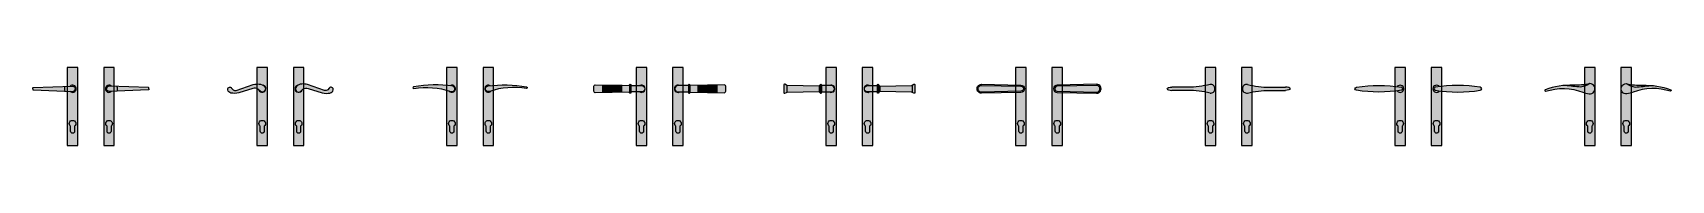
# Model space of a CAD drawing. Header units: millimetres. Extents: x 747 to 5066, y 1491 to 1696.
import ezdxf

# ---------------------------------------------------------------- set-up
doc = ezdxf.new("R2010")
doc.units = ezdxf.units.MM
doc.layers.add('40 - Detail Outline', color=142, linetype='Continuous')
doc.layers.add('42 - Detail Hatch', color=251, linetype='Continuous')

msp = doc.modelspace()

# ---------------------------------------------------------------- hatches: boundary and pattern name
at = {"layer": '42 - Detail Hatch', "ltscale": 10}
h = msp.add_hatch(color=69, dxfattribs=at)
h.dxf.hatch_style = 1
h.paths.add_polyline_path([(837.7619562028831, 1695.830114566115), (837.7619562028831, 1490.830114566115), (865.7619562028831, 1490.830114566115), (865.7619562028831, 1695.830114566115)])
h = msp.add_hatch(color=69, dxfattribs=at)
h.dxf.hatch_style = 1
h.paths.add_polyline_path([(933.7717237951856, 1695.830114566115), (933.7717237951856, 1490.830114566115), (961.7717237951856, 1490.830114566115), (961.7717237951856, 1695.830114566115)])
h = msp.add_hatch(color=69, dxfattribs=at)
h.dxf.hatch_style = 1
h.paths.add_polyline_path([(1337.761956202883, 1695.830114566115), (1337.761956202883, 1490.830114566115), (1365.761956202883, 1490.830114566115), (1365.761956202883, 1695.830114566115)])
h = msp.add_hatch(color=69, dxfattribs=at)
h.dxf.hatch_style = 1
h.paths.add_polyline_path([(1433.771723795186, 1695.830114566115), (1433.771723795186, 1490.830114566115), (1461.771723795186, 1490.830114566115), (1461.771723795186, 1695.830114566115)])
h = msp.add_hatch(color=69, dxfattribs=at)
h.dxf.hatch_style = 1
h.paths.add_polyline_path([(1837.761956202883, 1695.830114566115), (1837.761956202883, 1490.830114566115), (1865.761956202883, 1490.830114566115), (1865.761956202883, 1695.830114566115)])
h = msp.add_hatch(color=69, dxfattribs=at)
h.dxf.hatch_style = 1
h.paths.add_polyline_path([(1933.771723795186, 1695.830114566115), (1933.771723795186, 1490.830114566115), (1961.771723795186, 1490.830114566115), (1961.771723795186, 1695.830114566115)])
h = msp.add_hatch(color=69, dxfattribs=at)
h.dxf.hatch_style = 1
h.paths.add_polyline_path([(2337.761956202883, 1695.830114566115), (2337.761956202883, 1490.830114566115), (2365.761956202883, 1490.830114566115), (2365.761956202883, 1695.830114566115)])
h = msp.add_hatch(color=69, dxfattribs=at)
h.dxf.hatch_style = 1
h.paths.add_polyline_path([(2433.771723795186, 1695.830114566115), (2433.771723795186, 1490.830114566115), (2461.771723795186, 1490.830114566115), (2461.771723795186, 1695.830114566115)])
h = msp.add_hatch(color=69, dxfattribs=at)
h.dxf.hatch_style = 1
h.paths.add_polyline_path([(2837.761956202883, 1695.830114566115), (2837.761956202883, 1490.830114566115), (2865.761956202883, 1490.830114566115), (2865.761956202883, 1695.830114566115)])
h = msp.add_hatch(color=69, dxfattribs=at)
h.dxf.hatch_style = 1
h.paths.add_polyline_path([(2933.771723795186, 1695.830114566115), (2933.771723795186, 1490.830114566115), (2961.771723795186, 1490.830114566115), (2961.771723795186, 1695.830114566115)])
h = msp.add_hatch(color=69, dxfattribs=at)
h.dxf.hatch_style = 1
h.paths.add_polyline_path([(3337.761956202883, 1695.830114566115), (3337.761956202883, 1490.830114566115), (3365.761956202883, 1490.830114566115), (3365.761956202883, 1695.830114566115)])
h = msp.add_hatch(color=69, dxfattribs=at)
h.dxf.hatch_style = 1
h.paths.add_polyline_path([(3433.771723795186, 1695.830114566115), (3433.771723795186, 1490.830114566115), (3461.771723795186, 1490.830114566115), (3461.771723795186, 1695.830114566115)])
h = msp.add_hatch(color=69, dxfattribs=at)
h.dxf.hatch_style = 1
h.paths.add_polyline_path([(3837.761956202883, 1695.830114566115), (3837.761956202883, 1490.830114566115), (3865.761956202883, 1490.830114566115), (3865.761956202883, 1695.830114566115)])
h = msp.add_hatch(color=69, dxfattribs=at)
h.dxf.hatch_style = 1
h.paths.add_polyline_path([(3933.771723795186, 1695.830114566115), (3933.771723795186, 1490.830114566115), (3961.771723795186, 1490.830114566115), (3961.771723795186, 1695.830114566115)])
h = msp.add_hatch(color=69, dxfattribs=at)
h.dxf.hatch_style = 1
h.paths.add_polyline_path([(4337.761956202883, 1695.830114566115), (4337.761956202883, 1490.830114566115), (4365.761956202883, 1490.830114566115), (4365.761956202883, 1695.830114566115)])
h = msp.add_hatch(color=69, dxfattribs=at)
h.dxf.hatch_style = 1
h.paths.add_polyline_path([(4433.771723795186, 1695.830114566115), (4433.771723795186, 1490.830114566115), (4461.771723795186, 1490.830114566115), (4461.771723795186, 1695.830114566115)])
h = msp.add_hatch(color=69, dxfattribs=at)
h.dxf.hatch_style = 1
h.paths.add_polyline_path([(4837.761956202883, 1695.830114566115), (4837.761956202883, 1490.830114566115), (4865.761956202883, 1490.830114566115), (4865.761956202883, 1695.830114566115)])
h = msp.add_hatch(color=69, dxfattribs=at)
h.dxf.hatch_style = 1
h.paths.add_polyline_path([(4933.771723795186, 1695.830114566115), (4933.771723795186, 1490.830114566115), (4961.771723795186, 1490.830114566115), (4961.771723795186, 1695.830114566115)])
h = msp.add_hatch(color=69, dxfattribs=at)
h.dxf.hatch_style = 1
edge = h.paths.add_edge_path()
edge.add_line((746.7380679925245, 1640.080114566115), (746.7380679925245, 1641.749690943745))
edge.add_arc((748.1543036291749, 1641.833358848836), 1.418704936504095, 94.86424754446432, 183.3809715604313, ccw=False)
edge.add_line((748.0340042759326, 1643.246954180771), (851.7619562028831, 1646.982355404869))
edge.add_arc((851.7619562028831, 1640.080114566115), 6.902240838753642, 0, 90, ccw=False)
edge.add_arc((851.7619562028831, 1640.080114566115), 6.902240838753642, -90, 0, ccw=False)
edge.add_line((851.7619562028831, 1633.177873727362), (748.0340042759326, 1636.913274951459))
edge.add_arc((748.1543036291749, 1638.326870283395), 1.418704936504095, 176.6190284395687, 265.13575245553574, ccw=False)
edge.add_line((746.7380679925245, 1638.410538188486), (746.7380679925245, 1640.080114566115))
h = msp.add_hatch(color=69, dxfattribs=at)
h.dxf.hatch_style = 1
edge = h.paths.add_edge_path()
edge.add_line((1052.795612005544, 1640.080114566115), (1052.795612005544, 1638.410538188486))
edge.add_arc((1051.379376368894, 1638.326870283395), 1.418704936504095, -85.13575245553568, 3.3809715604313055, ccw=False)
edge.add_line((1051.499675722136, 1636.913274951459), (947.7717237951856, 1633.177873727362))
edge.add_arc((947.7717237951856, 1640.080114566115), 6.902240838753642, 180, 270, ccw=False)
edge.add_arc((947.7717237951856, 1640.080114566115), 6.902240838753642, 90, 180, ccw=False)
edge.add_line((947.7717237951856, 1646.982355404869), (1051.499675722136, 1643.246954180771))
edge.add_arc((1051.379376368894, 1641.833358848836), 1.418704936504095, -3.3809715604313055, 85.13575245553568, ccw=False)
edge.add_line((1052.795612005544, 1641.749690943745), (1052.795612005544, 1640.080114566115))
h = msp.add_hatch(color=69, dxfattribs=at)
h.dxf.hatch_style = 1
edge = h.paths.add_edge_path()
edge.add_arc((1351.761956202882, 1640.080114566114), 8.57775571711217, -131.91123683416032, 46.53121377979221, ccw=False)
edge.add_line((1346.032199661289, 1633.696715540789), (1340.423274971827, 1638.93395325305))
edge.add_arc((1331.698252196404, 1625.973428454512), 15.62373916465482, 56.05156776756194, 109.4978585367508)
edge.add_line((1326.483491352095, 1640.701208152139), (1289.735818919033, 1629.487720314253))
edge.add_arc((1278.338834109326, 1670.320529079656), 42.39350816368735, 257.6546556186109, 285.5951311870865, ccw=False)
edge.add_arc((1270.797460965319, 1639.171303593163), 10.37631004086723, 191.9362694658631, 261.56256136275766, ccw=False)
edge.add_arc((1266.499003994729, 1638.094945896865), 5.950439230685605, 40.958187117875525, 190.3563362275631, ccw=False)
edge.add_line((1270.992705207047, 1641.995506940162), (1275.247397178382, 1637.325478203209))
edge.add_arc((1280.640597992732, 1643.386884298286), 8.113399957684067, 228.3385696344264, 288.6843782233905)
edge.add_line((1283.239763967902, 1635.701079518898), (1328.195035941046, 1651.040131317262))
edge.add_arc((1339.330316904146, 1616.759190558866), 36.04410328206122, 83.29737580744342, 107.99505354513269, ccw=False)
edge.add_arc((1342.568747983708, 1631.283493384946), 21.29548469190225, 44.862195734742784, 87.39333741516901, ccw=False)
h = msp.add_hatch(color=69, dxfattribs=at)
h.dxf.hatch_style = 1
edge = h.paths.add_edge_path()
edge.add_arc((1447.771723795186, 1640.080114566115), 8.57775571711217, 133.4687862202078, 311.9112368341602)
edge.add_line((1453.501480336779, 1633.69671554079), (1459.110405026241, 1638.933953253051))
edge.add_arc((1467.835427801664, 1625.973428454513), 15.62373916465482, 70.50214146324919, 123.94843223243811, ccw=False)
edge.add_line((1473.050188645972, 1640.70120815214), (1509.797861079035, 1629.487720314254))
edge.add_arc((1521.194845888742, 1670.320529079657), 42.39350816368735, 254.4048688129135, 282.3453443813891)
edge.add_arc((1528.736219032749, 1639.171303593163), 10.37631004086723, 278.4374386372423, 348.0637305341369)
edge.add_arc((1533.034676003339, 1638.094945896866), 5.950439230685605, 349.6436637724369, 499.0418128821245)
edge.add_line((1528.540974791021, 1641.995506940163), (1524.286282819686, 1637.32547820321))
edge.add_arc((1518.893082005336, 1643.386884298287), 8.113399957684067, 251.3156217766095, 311.66143036557355, ccw=False)
edge.add_line((1516.293916030166, 1635.701079518899), (1471.338644057022, 1651.040131317263))
edge.add_arc((1460.203363093922, 1616.759190558867), 36.04410328206122, 72.00494645486737, 96.70262419255657)
edge.add_arc((1456.96493201436, 1631.283493384947), 21.29548469190225, 92.60666258483106, 135.1378042652572)
h = msp.add_hatch(color=69, dxfattribs=at)
h.dxf.hatch_style = 1
h.paths.add_polyline_path([(1850.154180078502, 1632.702267779218, 0.9782198292854615), (1853.692975345647, 1647.380027740072, 0.08052736066310466), (1750.245885288097, 1644.736625305559, 0.8535002457953613), (1751.033843099212, 1641.08467344008, -0.1212578590830882)])
h = msp.add_hatch(color=69, dxfattribs=at)
h.dxf.hatch_style = 1
h.paths.add_polyline_path([(2048.49983689888, 1641.084673440077, 0.8535002457918658), (2049.287794709932, 1644.736625305566, 0.08052736066308307), (1945.840704652409, 1647.380027740071, 0.9782198292888378), (1949.379499919567, 1632.702267779218, -0.1212578590831158)])
h = msp.add_hatch(color=69, dxfattribs=at)
h.dxf.hatch_style = 1
edge = h.paths.add_edge_path()
edge.add_line((2351.761956202884, 1631.57575284517), (2325.886942126118, 1631.57575284517))
edge.add_arc((2325.886942126118, 1629.439218791317), 2.13653405385287, 90, 172.2427805479974)
edge.add_arc((2322.087483586801, 1630.030239463607), 1.709478598793161, 190.1971988382909, 349.80280116170906, ccw=False)
edge.add_arc((2319.140839274186, 1629.80613042107), 1.26660505422171, 356.4453019642116, 463.0292993271344)
edge.add_line((2318.855284066201, 1631.040126606871), (2229.636503153451, 1629.472579309358))
edge.add_arc((2231.138811437267, 1634.639340228444), 5.380738664404727, 172.9770776332195, 253.78746890300812, ccw=False)
edge.add_line((2225.798442755563, 1635.297223894527), (2225.798442755563, 1640.080114566115))
edge.add_line((2225.798442755563, 1640.080114566115), (2225.798442755563, 1644.863005237703))
edge.add_arc((2231.138811437267, 1645.520888903785), 5.380738664404755, 106.21253109699191, 187.0229223667805, ccw=False)
edge.add_line((2229.636503153451, 1650.687649822872), (2318.855284066201, 1649.120102525359))
edge.add_arc((2319.140839274186, 1650.354098711161), 1.266605054221725, 256.9707006728656, 363.5546980357885)
edge.add_arc((2322.087483586801, 1650.129989668623), 1.709478598793161, 10.197198838291001, 169.8028011617091, ccw=False)
edge.add_arc((2325.886942126118, 1650.721010340913), 2.136534053852846, 187.7572194520026, 270)
edge.add_line((2325.886942126118, 1648.58447628706), (2351.761956202884, 1648.58447628706))
edge.add_arc((2351.761956202884, 1640.080114566115), 8.504361720944871, 0, 90, ccw=False)
edge.add_arc((2351.761956202884, 1640.080114566115), 8.504361720944871, -90, 0, ccw=False)
h = msp.add_hatch(color=69, dxfattribs=at)
h.dxf.hatch_style = 1
edge = h.paths.add_edge_path()
edge.add_line((2447.771723795185, 1631.57575284517), (2473.646737871951, 1631.57575284517))
edge.add_arc((2473.646737871951, 1629.439218791317), 2.13653405385287, 7.757219452002516, 90, ccw=False)
edge.add_arc((2477.446196411268, 1630.030239463607), 1.709478598793161, 190.1971988382909, 349.802801161709)
edge.add_arc((2480.392840723882, 1629.80613042107), 1.26660505422171, 76.97070067286558, 183.5546980357885, ccw=False)
edge.add_line((2480.678395931868, 1631.040126606871), (2569.897176844618, 1629.472579309358))
edge.add_arc((2568.394868560802, 1634.639340228445), 5.380738664404727, 286.2125310969919, 367.0229223667805)
edge.add_line((2573.735237242506, 1635.297223894528), (2573.735237242506, 1640.080114566115))
edge.add_line((2573.735237242506, 1640.080114566115), (2573.735237242506, 1644.863005237703))
edge.add_arc((2568.394868560802, 1645.520888903786), 5.380738664404755, 352.9770776332195, 433.7874689030081)
edge.add_line((2569.897176844618, 1650.687649822872), (2480.678395931868, 1649.120102525359))
edge.add_arc((2480.392840723882, 1650.354098711161), 1.266605054221725, 176.4453019642116, 283.0292993271344, ccw=False)
edge.add_arc((2477.446196411268, 1650.129989668623), 1.709478598793161, 10.19719883829094, 169.8028011617091)
edge.add_arc((2473.646737871951, 1650.721010340913), 2.136534053852846, 270, 352.2427805479974, ccw=False)
edge.add_line((2473.646737871951, 1648.58447628706), (2447.771723795185, 1648.58447628706))
edge.add_arc((2447.771723795185, 1640.080114566115), 8.504361720944871, 90, 180)
edge.add_arc((2447.771723795185, 1640.080114566115), 8.504361720944871, 180, 270)
h = msp.add_hatch(color=69, dxfattribs=at)
h.dxf.hatch_style = 1
edge = h.paths.add_edge_path()
edge.add_arc((2851.761956202883, 1640.080114566115), 8.504361720944871, 0, 90)
edge.add_line((2851.761956202883, 1648.58447628706), (2828.212939479939, 1648.58447628706))
edge.add_arc((2828.212939479939, 1650.721010340913), 2.13653405385287, 187.7572194520026, 270, ccw=False)
edge.add_arc((2824.413480940622, 1650.129989668623), 1.709478598793161, 10.19719883829094, 169.8028011617091)
edge.add_arc((2821.466836628008, 1650.354098711161), 1.26660505422171, -103.02929932713442, 3.5546980357884195, ccw=False)
edge.add_line((2821.181281420022, 1649.120102525359), (2819.620259921268, 1647.296055177683))
edge.add_line((2819.620259921268, 1647.296055177683), (2735.351949991598, 1649.096897113955))
edge.add_arc((2735.416046359412, 1652.096212311735), 2.999999999999812, 240.0066769235366, 268.7757563943345, ccw=False)
edge.add_line((2733.916349134588, 1649.497961316574), (2729.846459603546, 1651.8470807998))
edge.add_arc((2728.903340380471, 1650.213110676131), 1.886619260469796, 60.00667692353989, 154.8116822348682)
edge.add_line((2727.196112487143, 1651.016046012393), (2727.196112487143, 1640.080114566115))
edge.add_line((2727.196112487143, 1640.080114566115), (2727.196112487143, 1629.144183119837))
edge.add_arc((2728.903340380471, 1629.947118456099), 1.886619260469804, 205.1883177651318, 299.9933230764601)
edge.add_line((2729.846459603546, 1628.313148332431), (2733.916349134588, 1630.662267815656))
edge.add_arc((2735.416046359412, 1628.064016820495), 2.999999999999805, 91.22424360566549, 119.99332307646341, ccw=False)
edge.add_line((2735.351949991598, 1631.063332018275), (2819.620259921268, 1632.864173954547))
edge.add_line((2819.620259921268, 1632.864173954547), (2821.181281420022, 1631.040126606871))
edge.add_arc((2821.466836628008, 1629.80613042107), 1.266605054221725, -3.5546980357884763, 103.02929932713442, ccw=False)
edge.add_arc((2824.413480940622, 1630.030239463607), 1.709478598793161, 190.1971988382909, 349.802801161709)
edge.add_arc((2828.212939479939, 1629.439218791318), 2.136534053852846, 90, 172.2427805479974, ccw=False)
edge.add_line((2828.212939479939, 1631.57575284517), (2851.761956202883, 1631.57575284517))
edge.add_arc((2851.761956202883, 1640.080114566115), 8.504361720944871, 270, 360)
h = msp.add_hatch(color=69, dxfattribs=at)
h.dxf.hatch_style = 1
edge = h.paths.add_edge_path()
edge.add_arc((2947.771723795186, 1640.080114566115), 8.504361720944871, 90, 180, ccw=False)
edge.add_line((2947.771723795186, 1648.58447628706), (2971.320740518129, 1648.58447628706))
edge.add_arc((2971.320740518129, 1650.721010340913), 2.13653405385287, 270, 352.2427805479975)
edge.add_arc((2975.120199057446, 1650.129989668623), 1.709478598793161, 10.197198838291001, 169.8028011617091, ccw=False)
edge.add_arc((2978.066843370061, 1650.354098711161), 1.266605054221717, 176.4453019642116, 283.0292993271341)
edge.add_line((2978.352398578047, 1649.120102525359), (2979.9134200768, 1647.296055177683))
edge.add_line((2979.9134200768, 1647.296055177683), (3064.18173000647, 1649.096897113955))
edge.add_arc((3064.117633638657, 1652.096212311735), 2.999999999999812, 271.2242436056655, 299.9933230764634)
edge.add_line((3065.617330863481, 1649.497961316574), (3069.687220394522, 1651.8470807998))
edge.add_arc((3070.630339617597, 1650.213110676131), 1.886619260469796, 25.1883177651319, 119.99332307646009, ccw=False)
edge.add_line((3072.337567510926, 1651.016046012393), (3072.337567510926, 1640.080114566115))
edge.add_line((3072.337567510926, 1640.080114566115), (3072.337567510926, 1629.144183119837))
edge.add_arc((3070.630339617597, 1629.947118456099), 1.886619260469804, 240.00667692353989, 334.81168223486816, ccw=False)
edge.add_line((3069.687220394522, 1628.313148332431), (3065.617330863481, 1630.662267815656))
edge.add_arc((3064.117633638657, 1628.064016820495), 2.999999999999805, 60.0066769235366, 88.77575639433446)
edge.add_line((3064.18173000647, 1631.063332018275), (2979.9134200768, 1632.864173954547))
edge.add_line((2979.9134200768, 1632.864173954547), (2978.352398578047, 1631.040126606871))
edge.add_arc((2978.066843370061, 1629.80613042107), 1.266605054221724, 76.97070067286589, 183.5546980357884)
edge.add_arc((2975.120199057446, 1630.030239463607), 1.709478598793161, 190.1971988382909, 349.80280116170906, ccw=False)
edge.add_arc((2971.320740518129, 1629.439218791318), 2.136534053852846, 7.75721945200259, 90)
edge.add_line((2971.320740518129, 1631.57575284517), (2947.771723795186, 1631.57575284517))
edge.add_arc((2947.771723795186, 1640.080114566115), 8.504361720944871, 180, 270, ccw=False)
h = msp.add_hatch(color=69, dxfattribs=at)
h.dxf.hatch_style = 1
edge = h.paths.add_edge_path()
edge.add_line((3248.374866535005, 1651.8361747415), (3351.761956202782, 1649.83737224517))
edge.add_arc((3351.761956202782, 1640.080114566115), 9.757257679055328, -90, 90, ccw=False)
edge.add_line((3351.761956202782, 1630.32285688706), (3248.374866535005, 1628.32405439073))
edge.add_arc((3247.920132221405, 1640.080114566115), 11.76485164136101, 87.78485530091132, 272.2151446990888, ccw=False)
h = msp.add_hatch(color=69, dxfattribs=at)
h.dxf.hatch_style = 1
edge = h.paths.add_edge_path()
edge.add_line((3551.158813462961, 1651.8361747415), (3447.771723795184, 1649.837372245171))
edge.add_arc((3447.771723795184, 1640.080114566115), 9.757257679055328, 90, 270)
edge.add_line((3447.771723795184, 1630.32285688706), (3551.158813462961, 1628.32405439073))
edge.add_arc((3551.613547776561, 1640.080114566115), 11.76485164136101, 267.7848553009112, 452.2151446990888)
h = msp.add_hatch(color=69, dxfattribs=at)
h.dxf.hatch_style = 1
edge = h.paths.add_edge_path()
edge.add_arc((3794.24819257146, 1416.864293311713), 218.9165174040174, 75.08586004642704, 90.58738961227209)
edge.add_line((3792.003925421187, 1635.769306633157), (3750.241422031627, 1635.769306633157))
edge.add_ellipse((3750.241422031627, 1640.080114566111), major_axis=(12.58750116248848, 0), ratio=0.3424673314669093, start_angle=180, end_angle=270, ccw=False)
edge.add_ellipse((3750.241422031627, 1640.080114566111), major_axis=(12.58750116248848, 0), ratio=0.3424673314669093, start_angle=90, end_angle=180, ccw=False)
edge.add_line((3750.241422031627, 1644.390922499065), (3792.003925421187, 1644.390922499065))
edge.add_arc((3794.24819257146, 1863.29593582051), 218.9165174040174, 269.4126103877279, 284.914139953573)
edge.add_arc((3851.761956202884, 1640.080114566115), 11.73261122230641, 0, 95.72777933244839, ccw=False)
edge.add_arc((3851.761956202869, 1640.080114566115), 11.73261122232361, -95.72777933244839, 0, ccw=False)
h = msp.add_hatch(color=69, dxfattribs=at)
h.dxf.hatch_style = 1
edge = h.paths.add_edge_path()
edge.add_arc((4005.285487426609, 1416.864293311713), 218.9165174040174, 89.41261038772791, 104.914139953573)
edge.add_arc((3947.771723795199, 1640.080114566115), 11.73261122232361, 180, 275.72777933244805, ccw=False)
edge.add_arc((3947.771723795185, 1640.080114566115), 11.73261122230641, 84.27222066755189, 180, ccw=False)
edge.add_arc((4005.285487426609, 1863.29593582051), 218.9165174040174, 255.085860046427, 270.5873896122721)
edge.add_line((4007.529754576882, 1644.390922499065), (4049.292257966442, 1644.390922499065))
edge.add_ellipse((4049.292257966442, 1640.080114566111), major_axis=(-12.58750116248848, 0), ratio=0.3424673314669093, start_angle=180, end_angle=270, ccw=False)
edge.add_ellipse((4049.292257966442, 1640.080114566111), major_axis=(-12.58750116248848, 0), ratio=0.3424673314669093, start_angle=90, end_angle=180, ccw=False)
edge.add_line((4049.292257966442, 1635.769306633157), (4007.529754576882, 1635.769306633157))
h = msp.add_hatch(color=69, dxfattribs=at)
h.dxf.hatch_style = 1
edge = h.paths.add_edge_path()
edge.add_arc((4354.267052037861, 1639.832437872583), 3.899035916125116, -76.33430649113211, 3.6420260039313916, ccw=False)
edge.add_arc((4295.905419897113, 2015.177804198201), 383.740874339755, 261.1129808687892, 278.8870191312108, ccw=False)
edge.add_arc((4237.639245052254, 1641.250506546647), 5.305047519637145, 192.7453669850453, 258.9518209069925, ccw=False)
edge.add_arc((4237.639245052254, 1638.909722585593), 5.305047519637174, 101.04817909300749, 167.2546330149547, ccw=False)
edge.add_arc((4295.905419897113, 1264.98242493404), 383.7408743397551, 81.11298086878918, 98.88701913121082, ccw=False)
edge.add_arc((4354.267052037861, 1640.327791259658), 3.899035916125144, -3.6420260039313916, 76.33430649113211, ccw=False)
h = msp.add_hatch(color=69, dxfattribs=at)
h.dxf.hatch_style = 1
edge = h.paths.add_edge_path()
edge.add_arc((4445.266627960209, 1639.832437872583), 3.899035916125113, 176.3579739960686, 256.3343064911321)
edge.add_arc((4503.628260100957, 2015.177804198201), 383.740874339755, 261.1129808687892, 278.8870191312108)
edge.add_arc((4561.894434945815, 1641.250506546648), 5.305047519637145, 281.0481790930075, 347.2546330149547)
edge.add_arc((4561.894434945815, 1638.909722585594), 5.305047519637174, 12.74536698504527, 78.95182090699247)
edge.add_arc((4503.628260100957, 1264.98242493404), 383.7408743397551, 81.1129808687892, 98.88701913121082)
edge.add_arc((4445.266627960209, 1640.327791259658), 3.899035916125143, 103.6656935088679, 183.6420260039314)
h = msp.add_hatch(color=69, dxfattribs=at)
h.dxf.hatch_style = 1
edge = h.paths.add_edge_path()
edge.add_arc((4780.779928597397, 1491.012785065988), 149.585636197997, 69.2787248349573, 107.78305345903539, ccw=False)
edge.add_arc((4854.220093552463, 1676.512237568968), 49.99259291936558, 245.7744461307502, 265.0983848810973)
edge.add_arc((4851.761956202883, 1640.080114566115), 13.49999999999912, 262.2800131814672, 449.9999999999687)
edge.add_arc((4810.553658876203, 1847.594599934388), 198.3424924247977, 269.4158835348105, 281.9913099693655, ccw=False)
edge.add_arc((4800.910578825597, 1461.731648479839), 187.6855583721195, 87.67283766714696, 110.7300328151337)
edge.add_arc((4735.051302420866, 1635.401753206344), 1.951045128100386, 107.1362713343189, 271.2665991480002)
h = msp.add_hatch(color=69, dxfattribs=at)
h.dxf.hatch_style = 1
edge = h.paths.add_edge_path()
edge.add_arc((5018.753751400672, 1491.012785065988), 149.585636197997, 72.2169465409646, 110.7212751650427)
edge.add_arc((4945.313586445605, 1676.512237568968), 49.99259291936558, 274.9016151189027, 294.2255538692497, ccw=False)
edge.add_arc((4947.771723795186, 1640.080114566115), 13.49999999999912, 90.00000000003132, 277.7199868185328, ccw=False)
edge.add_arc((4988.980021121865, 1847.594599934388), 198.3424924247977, 258.0086900306345, 270.5841164651895)
edge.add_arc((4998.623101172472, 1461.731648479838), 187.6855583721195, 69.26996718486629, 92.3271623328531, ccw=False)
edge.add_arc((5064.482377577203, 1635.401753206344), 1.951045128100386, -91.26659914800018, 72.8637286656811, ccw=False)

# ---------------------------------------------------------------- linework, layer by layer
at = {"layer": '40 - Detail Outline', "color": 251, "ltscale": 10}
for points in [[(837.7619562028831, 1695.830114566115), (837.7619562028831, 1490.830114566115), (865.7619562028831, 1490.830114566115), (865.7619562028831, 1695.830114566115)], [(933.7717237951856, 1695.830114566115), (933.7717237951856, 1490.830114566115), (961.7717237951856, 1490.830114566115), (961.7717237951856, 1695.830114566115)], [(1337.761956202883, 1695.830114566115), (1337.761956202883, 1490.830114566115), (1365.761956202883, 1490.830114566115), (1365.761956202883, 1695.830114566115)], [(1433.771723795186, 1695.830114566115), (1433.771723795186, 1490.830114566115), (1461.771723795186, 1490.830114566115), (1461.771723795186, 1695.830114566115)], [(1837.761956202883, 1695.830114566115), (1837.761956202883, 1490.830114566115), (1865.761956202883, 1490.830114566115), (1865.761956202883, 1695.830114566115)], [(1933.771723795186, 1695.830114566115), (1933.771723795186, 1490.830114566115), (1961.771723795186, 1490.830114566115), (1961.771723795186, 1695.830114566115)], [(2337.761956202883, 1695.830114566115), (2337.761956202883, 1490.830114566115), (2365.761956202883, 1490.830114566115), (2365.761956202883, 1695.830114566115)], [(2433.771723795186, 1695.830114566115), (2433.771723795186, 1490.830114566115), (2461.771723795186, 1490.830114566115), (2461.771723795186, 1695.830114566115)], [(2837.761956202883, 1695.830114566115), (2837.761956202883, 1490.830114566115), (2865.761956202883, 1490.830114566115), (2865.761956202883, 1695.830114566115)], [(2933.771723795186, 1695.830114566115), (2933.771723795186, 1490.830114566115), (2961.771723795186, 1490.830114566115), (2961.771723795186, 1695.830114566115)], [(3337.761956202883, 1695.830114566115), (3337.761956202883, 1490.830114566115), (3365.761956202883, 1490.830114566115), (3365.761956202883, 1695.830114566115)], [(3433.771723795186, 1695.830114566115), (3433.771723795186, 1490.830114566115), (3461.771723795186, 1490.830114566115), (3461.771723795186, 1695.830114566115)], [(3837.761956202883, 1695.830114566115), (3837.761956202883, 1490.830114566115), (3865.761956202883, 1490.830114566115), (3865.761956202883, 1695.830114566115)], [(3933.771723795186, 1695.830114566115), (3933.771723795186, 1490.830114566115), (3961.771723795186, 1490.830114566115), (3961.771723795186, 1695.830114566115)], [(4337.761956202883, 1695.830114566115), (4337.761956202883, 1490.830114566115), (4365.761956202883, 1490.830114566115), (4365.761956202883, 1695.830114566115)], [(4433.771723795186, 1695.830114566115), (4433.771723795186, 1490.830114566115), (4461.771723795186, 1490.830114566115), (4461.771723795186, 1695.830114566115)], [(4837.761956202883, 1695.830114566115), (4837.761956202883, 1490.830114566115), (4865.761956202883, 1490.830114566115), (4865.761956202883, 1695.830114566115)], [(4933.771723795186, 1695.830114566115), (4933.771723795186, 1490.830114566115), (4961.771723795186, 1490.830114566115), (4961.771723795186, 1695.830114566115)]]:
    msp.add_lwpolyline(points, close=True, dxfattribs=at)
for points in [[(746.7380679925245, 1640.080114566115), (746.7380679925245, 1641.749690943745, -0.4066512954886745), (748.0340042759326, 1643.246954180771), (851.7619562028831, 1646.982355404869, -0.4142135623730951), (858.6641970416367, 1640.080114566115, -0.4142135623730951)], [(831.5578893028996, 1646.254776243921, 0.2018453635192048), (831.5578893028996, 1633.90545288831, 0.2018453635192048)], [(1052.795612005544, 1640.080114566115), (1052.795612005544, 1641.749690943745, 0.4066512954886745), (1051.499675722136, 1643.246954180771), (947.7717237951856, 1646.982355404869, 0.4142135623730951), (940.869482956432, 1640.080114566115, 0.4142135623730951)], [(967.975790695169, 1646.254776243921, -0.2018453635192048), (967.975790695169, 1633.90545288831, -0.2018453635192048)], [(1853.692975345641, 1647.380027740073, 0.07998564797433347), (1750.930135678345, 1644.86480264119, 1.027707005902892), (1751.033843099189, 1641.084673440077, -0.1192876152684081), (1848.620509568062, 1633.213610337789, 1.237657276048598), (1851.805980369927, 1647.630983996172)], [(1945.840704652428, 1647.380027740073, -0.07998564797433347), (2048.603544319723, 1644.86480264119, -1.027707005902892), (2048.49983689888, 1641.084673440077, 0.1192876152684081), (1950.913170430007, 1633.213610337789, -1.237657276048598), (1947.727699628142, 1647.630983996172)], [(3850.591016006932, 1651.754148365589, -0.06774151811874171), (3792.003925421187, 1644.390922499065), (3750.241422031627, 1644.390922499065)], [(3948.942663991137, 1651.754148365589, 0.06774151811874171), (4007.529754576882, 1644.390922499065), (4049.292257966442, 1644.390922499065)], [(4851.76195620289, 1653.580114566114, -0.1168210300944666), (4827.638148391363, 1644.622768576483, -0.02737522120869263), (4787.386511997936, 1648.929320575126)], [(4947.771723795178, 1653.580114566114, 0.1168210300944666), (4971.895531606706, 1644.622768576483, 0.02737522120869263), (5012.147168000132, 1648.929320575126)], [(746.7380679925245, 1640.080114566115), (746.7380679925245, 1638.410538188486, 0.4066512954886745), (748.0340042759326, 1636.913274951459), (851.7619562028831, 1633.177873727362, 0.4142135623730951), (858.6641970416367, 1640.080114566115, 0.4142135623730951)], [(1052.795612005544, 1640.080114566115), (1052.795612005544, 1638.410538188486, -0.4066512954886745), (1051.499675722136, 1636.913274951459), (947.7717237951856, 1633.177873727362, -0.4142135623730951), (940.869482956432, 1640.080114566115, -0.4142135623730951)], [(3850.591016006932, 1628.406080766633, 0.06774151811874171), (3792.003925421187, 1635.769306633157), (3750.241422031627, 1635.769306633157)], [(3948.942663991137, 1628.406080766633, -0.06774151811874171), (4007.529754576882, 1635.769306633157), (4049.292257966442, 1635.769306633157)]]:
    msp.add_lwpolyline(points, format="xyb", dxfattribs=at)
for points in [[(1357.663103036806, 1646.305414493581, -0.986499361197596), (1346.032199661289, 1633.696715540789), (1340.423274971827, 1638.93395325305, 0.2375249694410496), (1326.483491352095, 1640.701208152139), (1289.735818919033, 1629.487720314253, -0.1225209293588014), (1269.274951062491, 1628.907299810038, -0.313506995008743), (1260.645504829756, 1637.025238196722, -0.7631630934125474), (1270.992705207047, 1641.995506940162), (1275.247397178382, 1637.325478203209, 0.2695670547014759), (1283.239763967902, 1635.701079518898), (1328.195035941046, 1651.040131317262, -0.1081830521783395), (1343.537248572289, 1652.556943384252, -0.1877372309962027)], [(1441.870576961262, 1646.305414493582, 0.986499361197596), (1453.501480336779, 1633.69671554079), (1459.110405026241, 1638.933953253051, -0.2375249694410496), (1473.050188645972, 1640.70120815214), (1509.797861079035, 1629.487720314254, 0.1225209293588014), (1530.258728935577, 1628.907299810039, 0.313506995008743), (1538.888175168312, 1637.025238196723, 0.7631630934125474), (1528.540974791021, 1641.995506940163), (1524.286282819686, 1637.32547820321, -0.2695670547014759), (1516.293916030166, 1635.701079518899), (1471.338644057022, 1651.040131317263, 0.1081830521783395), (1455.996431425779, 1652.556943384253, 0.1877372309962027)], [(2351.761956202884, 1631.57575284517), (2325.886942126118, 1631.57575284517, 0.3750925718007266), (2323.769959713593, 1629.727599144904, -0.8361713177897464), (2320.405007460008, 1629.727599144904, 0.5017672645560906), (2318.855284066201, 1631.040126606871), (2229.636503153451, 1629.472579309358, -0.3679798394041343), (2225.798442755563, 1635.297223894527), (2225.798442755563, 1640.080114566115), (2225.798442755563, 1644.863005237703, -0.3679798394041343), (2229.636503153451, 1650.687649822872), (2318.855284066201, 1649.120102525359, 0.5017672645560906), (2320.405007460008, 1650.432629987326, -0.8361713177897464), (2323.769959713593, 1650.432629987326, 0.3750925718007266), (2325.886942126118, 1648.58447628706), (2351.761956202884, 1648.58447628706, -0.414213562373095), (2360.266317923829, 1640.080114566115, -0.414213562373095)], [(2447.771723795185, 1631.57575284517), (2473.646737871951, 1631.57575284517, -0.3750925718007266), (2475.763720284475, 1629.727599144904, 0.8361713177897464), (2479.128672538061, 1629.727599144904, -0.5017672645560906), (2480.678395931868, 1631.040126606871), (2569.897176844618, 1629.472579309358, 0.3679798394041343), (2573.735237242506, 1635.297223894528), (2573.735237242506, 1640.080114566115), (2573.735237242506, 1644.863005237703, 0.3679798394041343), (2569.897176844618, 1650.687649822872), (2480.678395931868, 1649.120102525359, -0.5017672645560906), (2479.128672538061, 1650.432629987326, 0.8361713177897464), (2475.763720284475, 1650.432629987326, -0.3750925718007266), (2473.646737871951, 1648.58447628706), (2447.771723795185, 1648.58447628706, 0.414213562373095), (2439.26736207424, 1640.080114566115, 0.414213562373095)], [(2860.266317923828, 1640.080114566115, 0.414213562373095), (2851.761956202883, 1648.58447628706), (2828.212939479939, 1648.58447628706, -0.3750925718007266), (2826.095957067415, 1650.432629987326, 0.8361713177897464), (2822.73100481383, 1650.432629987326, -0.5017672645560906), (2821.181281420022, 1649.120102525359), (2819.620259921268, 1647.296055177683), (2735.351949991598, 1649.096897113955, -0.1261923113774846), (2733.916349134588, 1649.497961316574), (2729.846459603546, 1651.8470807998, 0.4389953582906915), (2727.196112487143, 1651.016046012393), (2727.196112487143, 1640.080114566115), (2727.196112487143, 1629.144183119837, 0.4389953582906915), (2729.846459603546, 1628.313148332431), (2733.916349134588, 1630.662267815656, -0.1261923113774846), (2735.351949991598, 1631.063332018275), (2819.620259921268, 1632.864173954547), (2821.181281420022, 1631.040126606871, -0.5017672645560906), (2822.73100481383, 1629.727599144904, 0.8361713177897464), (2826.095957067415, 1629.727599144904, -0.3750925718007266), (2828.212939479939, 1631.57575284517), (2851.761956202883, 1631.57575284517, 0.414213562373095)], [(2939.267362074241, 1640.080114566115, -0.414213562373095), (2947.771723795186, 1648.58447628706), (2971.320740518129, 1648.58447628706, 0.3750925718007266), (2973.437722930654, 1650.432629987326, -0.8361713177897464), (2976.802675184239, 1650.432629987326, 0.5017672645560906), (2978.352398578047, 1649.120102525359), (2979.9134200768, 1647.296055177683), (3064.18173000647, 1649.096897113955, 0.1261923113774846), (3065.617330863481, 1649.497961316574), (3069.687220394522, 1651.8470807998, -0.4389953582906915), (3072.337567510926, 1651.016046012393), (3072.337567510926, 1640.080114566115), (3072.337567510926, 1629.144183119837, -0.4389953582906915), (3069.687220394522, 1628.313148332431), (3065.617330863481, 1630.662267815656, 0.1261923113774846), (3064.18173000647, 1631.063332018275), (2979.9134200768, 1632.864173954547), (2978.352398578047, 1631.040126606871, 0.5017672645560906), (2976.802675184239, 1629.727599144904, -0.8361713177897464), (2973.437722930654, 1629.727599144904, 0.3750925718007266), (2971.320740518129, 1631.57575284517), (2947.771723795186, 1631.57575284517, -0.414213562373095)], [(3248.374866535005, 1651.8361747415), (3351.761956202782, 1649.83737224517, -0.9999999999999999), (3351.761956202782, 1630.32285688706), (3248.374866535005, 1628.32405439073, -1.039428666803421)], [(3248.28575619935, 1648.83733692265), (3351.735614801159, 1646.837320902443, -1.003905866290748), (3351.735614801166, 1633.322908229787), (3248.28575619935, 1631.32289220958, -1.042622334750233)], [(3551.158813462961, 1651.8361747415), (3447.771723795184, 1649.837372245171, 0.9999999999999999), (3447.771723795184, 1630.32285688706), (3551.158813462961, 1628.32405439073, 1.039428666803421)], [(3551.247923798616, 1648.83733692265), (3447.798065196807, 1646.837320902443, 1.003905866290748), (3447.7980651968, 1633.322908229788), (3551.247923798616, 1631.32289220958, 1.042622334750233)], [(4358.158213475107, 1640.08011456612, -0.3638532892016784), (4355.188224139943, 1636.043780718184, -0.07770973250300273), (4236.622615654283, 1636.043780718184, -0.2971936225278061), (4232.464913037634, 1640.08011456612, -0.2971936225278061), (4236.622615654283, 1644.116448414057, -0.07770973250300273), (4355.188224139943, 1644.116448414057, -0.3638532892016784)], [(4441.375466522963, 1640.080114566121, 0.3638532892016784), (4444.345455858127, 1636.043780718184, 0.07770973250300273), (4562.911064343787, 1636.043780718184, 0.2971936225278061), (4567.068766960436, 1640.080114566121, 0.2971936225278061), (4562.911064343787, 1644.116448414057, 0.07770973250300273), (4444.345455858127, 1644.116448414057, 0.3638532892016784)], [(4735.094429346593, 1633.451184786584, -0.1696056180021465), (4833.706643005402, 1630.922132354627, 0.08451696903619026), (4849.94847598938, 1626.702473162818, 1.069745332677476), (4851.76195620289, 1653.580114566114, -0.05492578339761266), (4808.531640680367, 1649.262414589456, 0.1009468028396974), (4734.476436075374, 1637.266184963396, 0.8702856091397501)], [(5064.439250651476, 1633.451184786584, 0.1696056180021465), (4965.827036992667, 1630.922132354627, -0.08451696903619026), (4949.585204008688, 1626.702473162818, -1.069745332677476), (4947.771723795178, 1653.580114566114, 0.05492578339761266), (4991.002039317702, 1649.262414589456, -0.1009468028396974), (5065.057243922694, 1637.266184963396, -0.8702856091397501)], [(857.0119562028831, 1528.080114566115, -0.9999999999999999), (846.5119562028831, 1528.080114566115), (846.5119562028831, 1541.080114566115, -2.999999999999272), (857.0119562028831, 1541.080114566115)], [(953.0217237951856, 1528.080114566115, -0.9999999999999999), (942.5217237951856, 1528.080114566115), (942.5217237951856, 1541.080114566115, -2.999999999999272), (953.0217237951856, 1541.080114566115)], [(1357.011956202883, 1528.080114566115, -0.9999999999999999), (1346.511956202883, 1528.080114566115), (1346.511956202883, 1541.080114566115, -2.999999999999272), (1357.011956202883, 1541.080114566115)], [(1453.021723795186, 1528.080114566115, -0.9999999999999999), (1442.521723795186, 1528.080114566115), (1442.521723795186, 1541.080114566115, -2.999999999999272), (1453.021723795186, 1541.080114566115)], [(1857.011956202883, 1528.080114566115, -0.9999999999999999), (1846.511956202883, 1528.080114566115), (1846.511956202883, 1541.080114566115, -2.999999999999272), (1857.011956202883, 1541.080114566115)], [(1953.021723795186, 1528.080114566115, -0.9999999999999999), (1942.521723795186, 1528.080114566115), (1942.521723795186, 1541.080114566115, -2.999999999999272), (1953.021723795186, 1541.080114566115)], [(2357.011956202883, 1528.080114566115, -0.9999999999999999), (2346.511956202883, 1528.080114566115), (2346.511956202883, 1541.080114566115, -2.999999999999272), (2357.011956202883, 1541.080114566115)], [(2453.021723795186, 1528.080114566115, -0.9999999999999999), (2442.521723795186, 1528.080114566115), (2442.521723795186, 1541.080114566115, -2.999999999999272), (2453.021723795186, 1541.080114566115)], [(2857.011956202883, 1528.080114566115, -0.9999999999999999), (2846.511956202883, 1528.080114566115), (2846.511956202883, 1541.080114566115, -2.999999999999272), (2857.011956202883, 1541.080114566115)], [(2953.021723795186, 1528.080114566115, -0.9999999999999999), (2942.521723795186, 1528.080114566115), (2942.521723795186, 1541.080114566115, -2.999999999999272), (2953.021723795186, 1541.080114566115)], [(3357.011956202883, 1528.080114566115, -0.9999999999999999), (3346.511956202883, 1528.080114566115), (3346.511956202883, 1541.080114566115, -2.999999999999272), (3357.011956202883, 1541.080114566115)], [(3453.021723795186, 1528.080114566115, -0.9999999999999999), (3442.521723795186, 1528.080114566115), (3442.521723795186, 1541.080114566115, -2.999999999999272), (3453.021723795186, 1541.080114566115)], [(3857.011956202883, 1528.080114566115, -0.9999999999999999), (3846.511956202883, 1528.080114566115), (3846.511956202883, 1541.080114566115, -2.999999999999272), (3857.011956202883, 1541.080114566115)], [(3953.021723795186, 1528.080114566115, -0.9999999999999999), (3942.521723795186, 1528.080114566115), (3942.521723795186, 1541.080114566115, -2.999999999999272), (3953.021723795186, 1541.080114566115)], [(4357.011956202883, 1528.080114566115, -0.9999999999999999), (4346.511956202883, 1528.080114566115), (4346.511956202883, 1541.080114566115, -2.999999999999272), (4357.011956202883, 1541.080114566115)], [(4453.021723795186, 1528.080114566115, -0.9999999999999999), (4442.521723795186, 1528.080114566115), (4442.521723795186, 1541.080114566115, -2.999999999999272), (4453.021723795186, 1541.080114566115)], [(4857.011956202883, 1528.080114566115, -0.9999999999999999), (4846.511956202883, 1528.080114566115), (4846.511956202883, 1541.080114566115, -2.999999999999272), (4857.011956202883, 1541.080114566115)], [(4953.021723795186, 1528.080114566115, -0.9999999999999999), (4942.521723795186, 1528.080114566115), (4942.521723795186, 1541.080114566115, -2.999999999999272), (4953.021723795186, 1541.080114566115)]]:
    msp.add_lwpolyline(points, format="xyb", close=True, dxfattribs=at)
for points in [[(2300.628145522757, 1648.765908309336), (2247.56659568785, 1648.765908309336)], [(2300.628145522757, 1646.428649402098), (2247.56659568785, 1646.428649402098)], [(2300.628145522757, 1643.214891972273), (2247.56659568785, 1643.214891972273)], [(2320.407444328411, 1650.354098711161), (2320.407444328411, 1629.806130421069)], [(2323.895144603389, 1649.948015909023), (2323.895144603389, 1630.212213223199)], [(2475.63853539468, 1649.948015909024), (2475.63853539468, 1630.2122132232)], [(2479.126235669658, 1650.354098711161), (2479.126235669658, 1629.80613042107)], [(2498.905534475311, 1648.765908309337), (2551.967084310219, 1648.765908309337)], [(2498.905534475311, 1646.428649402098), (2551.967084310219, 1646.428649402098)], [(2498.905534475311, 1643.214891972273), (2551.967084310219, 1643.214891972273)], [(2734.608843953725, 1649.206848320084), (2734.608843953725, 1630.953380812147)], [(2819.620259921268, 1647.296055177683), (2819.620259921268, 1632.864173954547)], [(2821.181281420022, 1649.120102525359), (2821.181281420022, 1631.040126606871)], [(2822.733441682232, 1650.354098711161), (2822.733441682232, 1629.80613042107)], [(2826.22114195721, 1649.948015909024), (2826.22114195721, 1630.2122132232)], [(2973.312538040858, 1649.948015909024), (2973.312538040858, 1630.2122132232)], [(2976.800238315836, 1650.354098711161), (2976.800238315836, 1629.80613042107)], [(2978.352398578047, 1649.120102525359), (2978.352398578047, 1631.040126606871)], [(2979.9134200768, 1647.296055177683), (2979.9134200768, 1632.864173954547)], [(3064.924836044343, 1649.206848320084), (3064.924836044343, 1630.953380812147)], [(2300.628145522757, 1640.439278074123), (2247.56659568785, 1640.439278074123)], [(2300.628145522757, 1637.663664175974), (2247.56659568785, 1637.663664175974)], [(2300.628145522757, 1634.449906746149), (2247.56659568785, 1634.449906746149)], [(2300.628145522757, 1632.11264783891), (2247.56659568785, 1632.11264783891)], [(2498.905534475311, 1640.439278074124), (2551.967084310219, 1640.439278074124)], [(2498.905534475311, 1637.663664175974), (2551.967084310219, 1637.663664175974)], [(2498.905534475311, 1634.449906746149), (2551.967084310219, 1634.449906746149)], [(2498.905534475311, 1632.112647838911), (2551.967084310219, 1632.112647838911)]]:
    msp.add_lwpolyline(points, dxfattribs=at)
for centre, radius, start, end in [((851.7619562028831, 1640.080114566115), 9.5, 224.4964333436224, 135.5035666563776), ((947.7717237951856, 1640.080114566115), 9.5, 44.49643334362241, 315.5035666563776), ((1351.761956202883, 1640.080114566115), 9.5, 201.4842681196948, 77.34089590508088), ((1447.771723795185, 1640.080114566116), 9.5, 102.6591040949191, 338.5157318803052), ((1851.761956202883, 1640.080114566115), 9.5, 214.537362781823, 120.8917381472259), ((1947.771723795186, 1640.080114566115), 9.5, 59.10826185277406, 325.462637218177), ((2351.761956202884, 1640.080114566115), 9.5, 243.5336127092197, 116.4663872907803), ((2447.771723795185, 1640.080114566115), 9.5, 63.53361270921974, 296.4663872907803), ((2851.761956202883, 1640.080114566115), 9.5, 243.5336127092197, 116.4663872907803), ((2947.771723795186, 1640.080114566115), 9.5, 63.53361270921974, 296.4663872907803), ((3851.761956202884, 1640.080114566115), 11.73261122230641, 0, 95.7277793324481), ((3947.771723795185, 1640.080114566115), 11.73261122230641, 84.27222066755193, 180), ((4351.761956202884, 1640.080114566115), 9.5, 216.162489240242, 143.8375107597579), ((4447.771723795186, 1640.080114566115), 9.5, 36.16248924024206, 323.837510759758), ((3851.761956202869, 1640.080114566115), 11.73261122232361, 264.2722206675519, 0), ((3947.771723795199, 1640.080114566115), 11.73261122232361, 180, 275.7277793324481)]:
    msp.add_arc(centre, radius, start, end, dxfattribs=at)
at = {"layer": '40 - Detail Outline', "color": 251, "ltscale": 10, "extrusion": (0, 0, -1)}
for centre, major_axis in [((3750.241422031627, 1640.080114566111), (12.58750116248848, 0)), ((4049.292257966442, 1640.080114566111), (-12.58750116248848, 0))]:
    msp.add_ellipse(centre, major_axis=major_axis, ratio=0.3424673314669093, start_param=3.141592653589793, end_param=4.71238898038469, dxfattribs=at)
at = {"layer": '40 - Detail Outline', "color": 251, "ltscale": 10}
for centre, major_axis in [((4049.292257966442, 1640.080114566111), (-12.58750116248848, 0)), ((3750.241422031627, 1640.080114566111), (12.58750116248848, 0))]:
    msp.add_ellipse(centre, major_axis=major_axis, ratio=0.3424673314669093, start_param=3.141592653589793, end_param=4.71238898038469, dxfattribs=at)

doc.saveas('drawing.dxf')
